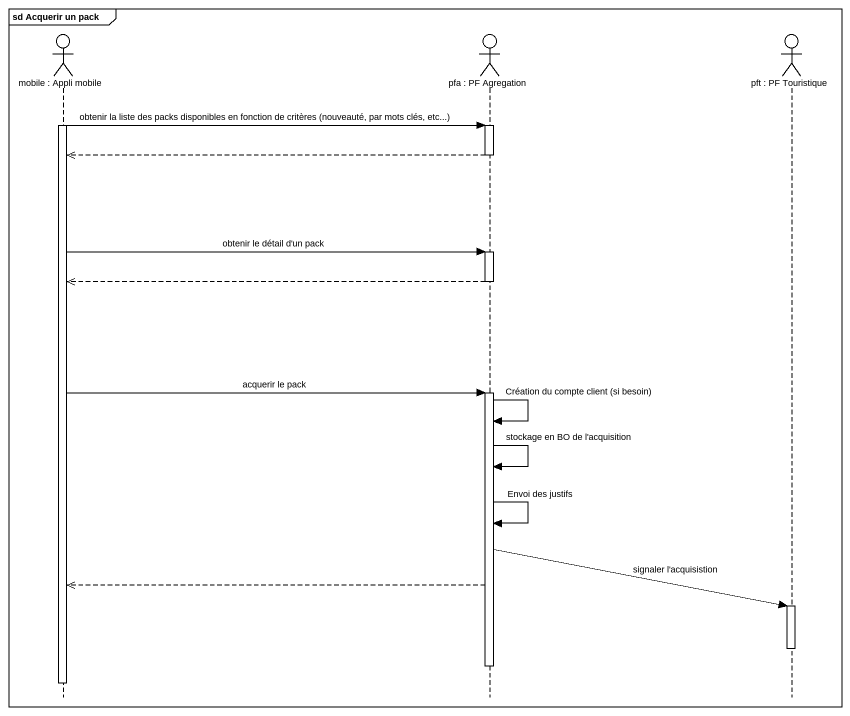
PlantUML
@startuml
mainframe sd Acquerir un pack
hide footbox
actor "mobile : Appli mobile" as mobile
actor "pfa : PF Agregation" as pfa
actor "pft : PF Touristique" as pft

activate mobile
mobile -> pfa : obtenir la liste des packs disponibles en fonction de critères (nouveauté, par mots clés, etc...)
activate pfa
pfa -->> mobile
deactivate pfa
mobile -> pfa : obtenir le détail d'un pack
activate pfa
pfa -->> mobile
deactivate pfa
mobile -> pfa : acquerir le pack
activate pfa
pfa -> pfa : Création du compte client (si besoin)
pfa -> pfa : stockage en BO de l'acquisition
pfa -> pfa : Envoi des justifs
pfa -> pft : signaler l'acquisistion
pfa -->> mobile
activate pft
deactivate pft
deactivate pfa
deactivate mobile
@enduml
